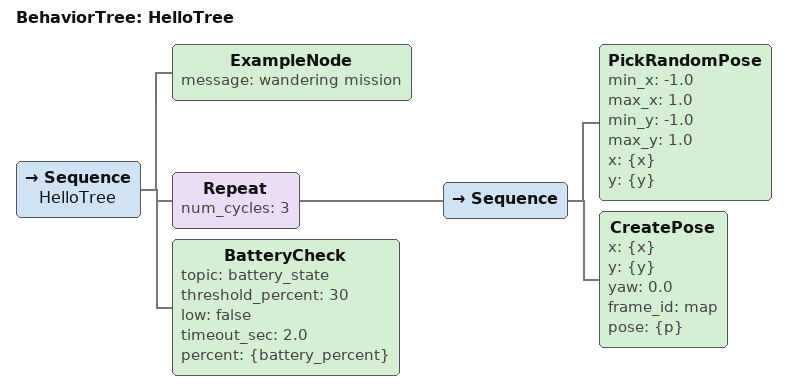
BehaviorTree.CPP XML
<?xml version="1.0"?>

<root BTCPP_format="4" main_tree_to_execute="HelloTree">
  <BehaviorTree ID="HelloTree">
    <Sequence name="HelloTree">
      <ExampleNode message="wandering mission"/>

      <Repeat num_cycles="3">
        <Sequence>
          <PickRandomPose
            min_x="-1.0" max_x="1.0"
            min_y="-1.0" max_y="1.0"
            x="{x}" y="{y}"/>
          <CreatePose
            x="{x}" y="{y}" yaw="0.0"
            frame_id="map"
            pose="{p}"/>
        </Sequence>
      </Repeat>

      <BatteryCheck
        topic="battery_state"
        threshold_percent="30"
        low="false"
        timeout_sec="2.0"
        percent="{battery_percent}"/>
    </Sequence>
  </BehaviorTree>
</root>
